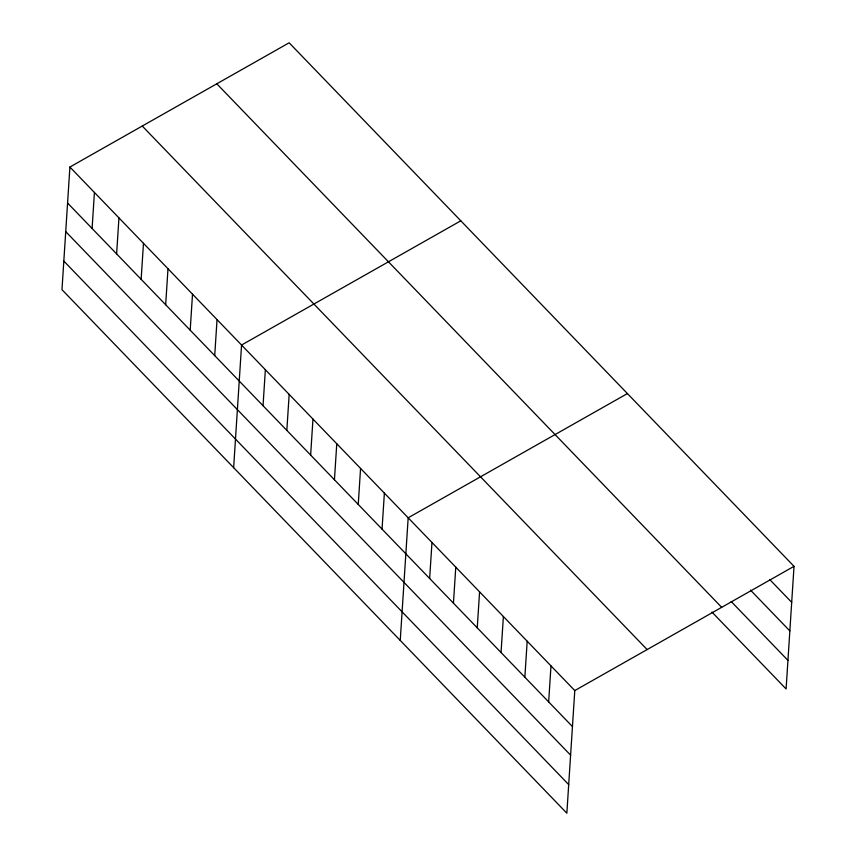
<?xml version="1.0" encoding="UTF-8"?>
<svg xmlns="http://www.w3.org/2000/svg" width="856" height="856" viewBox="0 0 856 856"><rect width="100%" height="100%" fill="white"/><g stroke="black" fill="none" stroke-linecap="round" stroke-linejoin="round"><path stroke-width="1.28" d="M69.903 167.038L61.974 289.67L566.854 813.2L574.783 690.567L69.903 167.038L289.146 42.8L794.026 566.33L786.097 688.962L711.946 612.072M92.095 228.466L94.428 192.461M116.619 253.89L118.952 217.895M141.144 279.324L143.476 243.318M165.668 304.747L167.99 268.752M190.193 330.181L192.514 294.175M214.717 355.604L217.039 319.609M233.635 467.665L241.563 345.032L460.806 220.805M263.038 405.723L265.36 369.717M286.835 430.397L289.168 394.391M310.642 455.082L312.964 419.076M334.439 479.756L336.772 443.761M358.247 504.441L360.569 468.435M382.044 529.126L384.376 493.12M400.244 640.438L408.173 517.794L627.416 393.567M429.648 578.485L431.98 542.479M453.445 603.159L455.777 567.164M477.252 627.844L479.574 591.838M501.049 652.529L503.382 616.523M524.856 677.203L527.178 641.208M548.653 701.888L550.986 665.882M574.783 690.567L794.026 566.33M769.726 579.555L791.704 602.335M750.487 590.105L789.853 630.926M731.185 601.522L787.948 660.383M216.793 83.792L721.672 607.332M142.256 126.035L647.136 649.565M67.57 203.032L572.461 726.573M65.73 231.623L570.61 755.153M63.826 261.08L568.705 784.61"/></g></svg>
